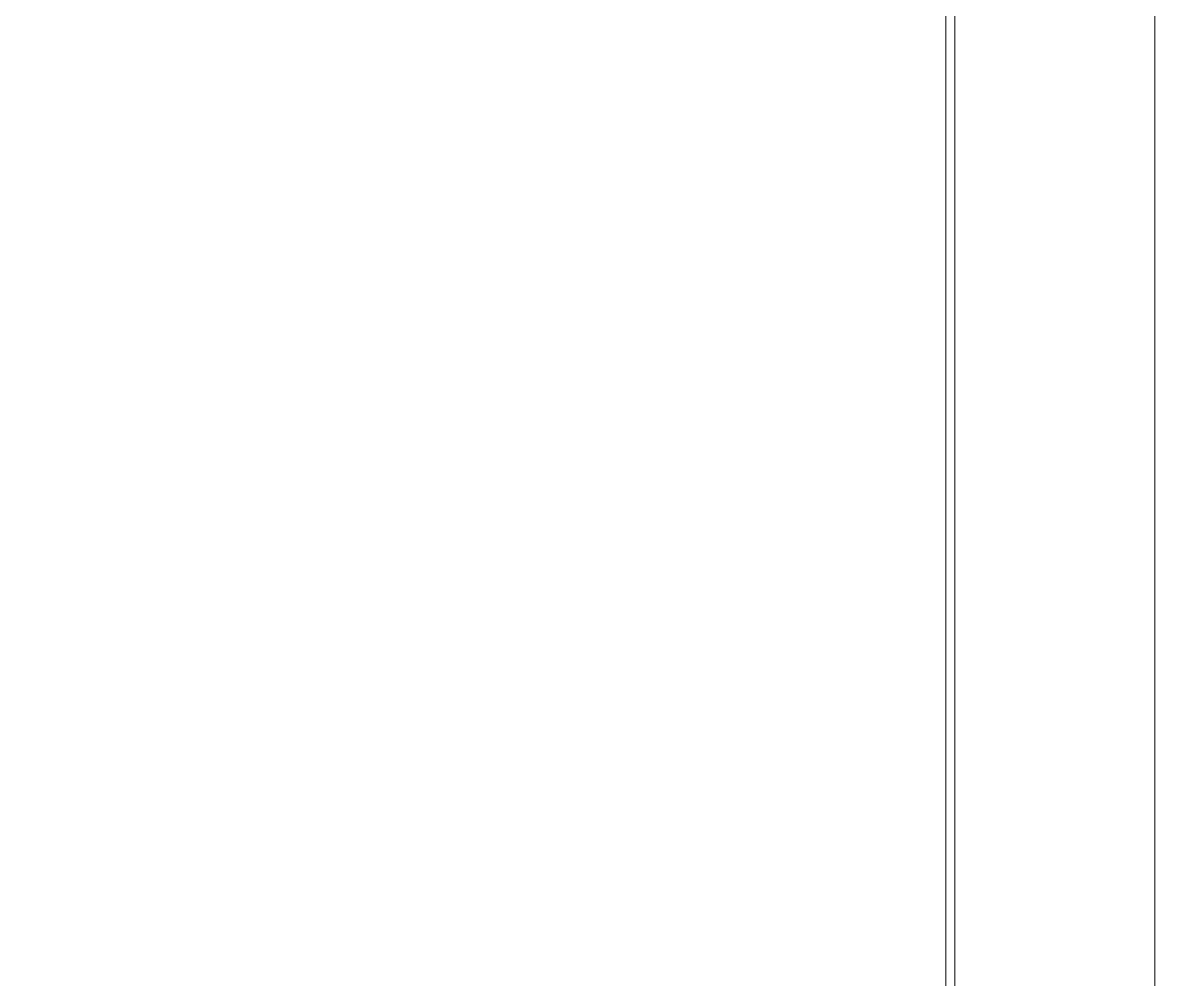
# Model space of a CAD drawing. Extents: x -3709 to 34975, y -230 to 8245.
# Drawn here: x 17769.7 to 18085.8, y 3540 to 3802.9 of the extents above; entities that cross this region are included whole.
import ezdxf

# ---------------------------------------------------------------- set-up
doc = ezdxf.new("R2010")
doc.units = 0
doc.layers.get('0').update_dxf_attribs({"color": 9, "lineweight": 9})
doc.layers.add('00', color=9, linetype='Continuous', lineweight=9)
doc.layers.add('06D', color=9, linetype='Continuous', lineweight=9)

# ---------------------------------------------------------------- blocks, each defined once
blk = doc.blocks.new('asansr-acilmayan')
at = {"layer": '06D'}
for p, q in [((1912.5, 24626.7), (1912.5, 25256.2)), ((1915, 24624.2), (1915, 25258.7))]:
    blk.add_line(p, q, dxfattribs=at)

msp = doc.modelspace()

# ---------------------------------------------------------------- linework, layer by layer
at = {"layer": '00'}
msp.add_lwpolyline([(18110.84, 3347.5), (18080.84, 3347.5), (18080.84, 3872.5), (17680.84, 3872.5), (17680.84, 3892.5), (18173.34, 3892.5)], dxfattribs=at)

# ---------------------------------------------------------------- block references
for p in [(16110.84, -21448.2), (16110.84, -21448.3)]:
    msp.add_blockref('asansr-acilmayan', p)

doc.saveas('drawing.dxf')
